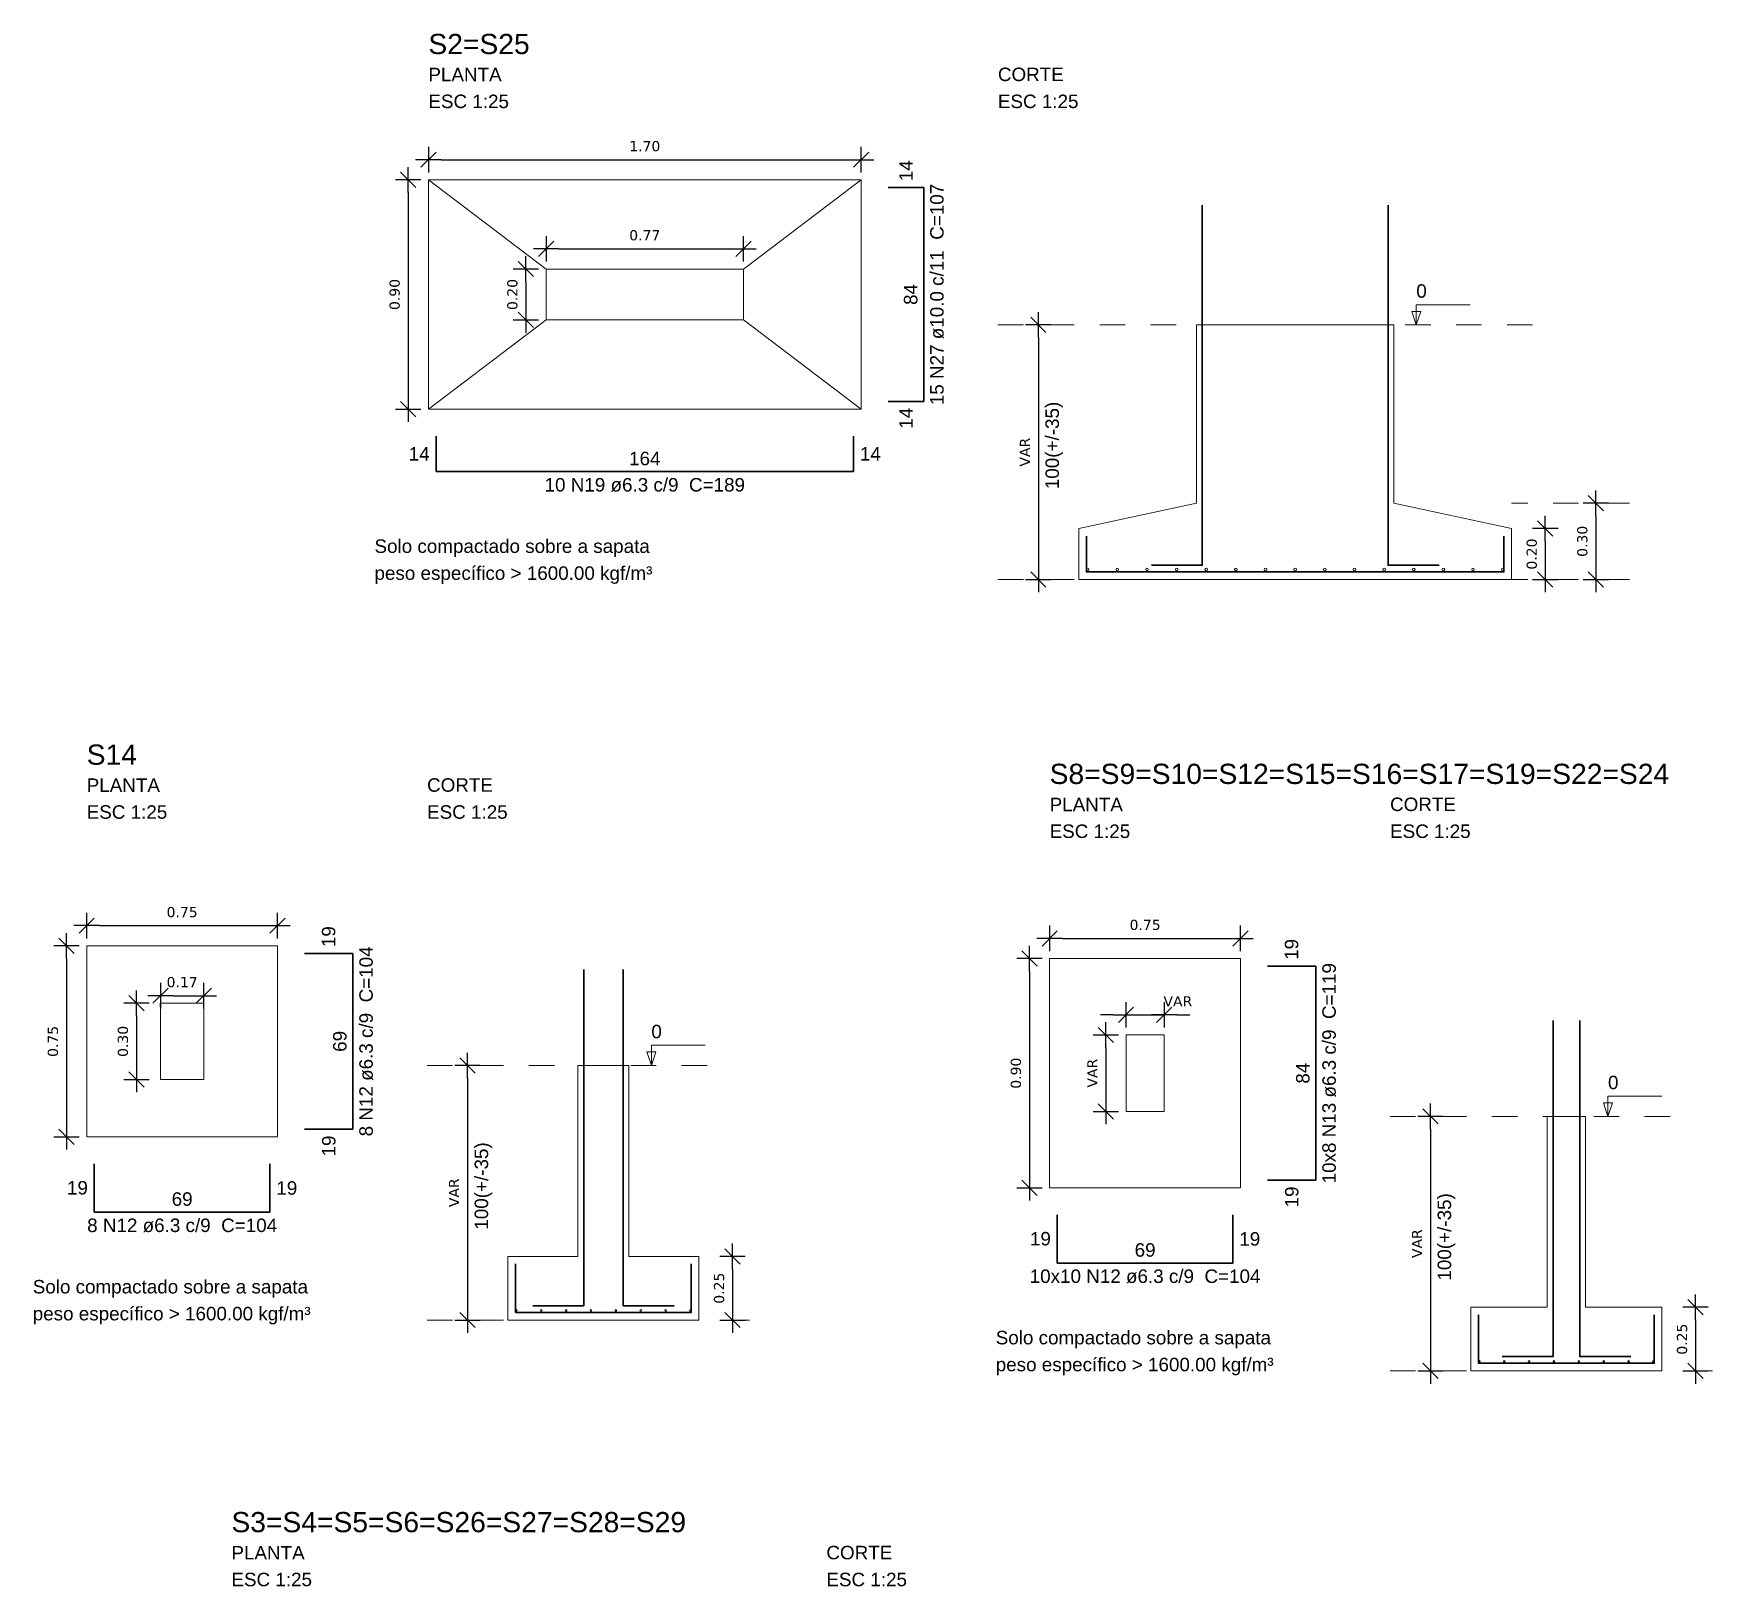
# Model space of a CAD drawing. Extents: x 25 to 1028, y -81 to 176.
# Drawn here: x 870.94 to 877.53, y -50.76 to -44.66 of the extents above; entities that cross this region are included whole.
import ezdxf

# ---------------------------------------------------------------- set-up
doc = ezdxf.new("R2010")
doc.units = 0
doc.header["$LTSCALE"] = 0.3
doc.header["$PDSIZE"] = 0.1
doc.linetypes.add('DOT2', pattern=[3.175, 0, -3.175])
doc.layers.get('0').update_dxf_attribs({"linetype": 'CONTINUOUS'})
doc.layers.get('Defpoints').update_dxf_attribs({"linetype": 'CONTINUOUS'})
doc.layers.add('ARQ-CTA-1_025', color=1, linetype='CONTINUOUS')
for name, color, linetype, lineweight in [('DT-Armadura', 2, 'CONTINUOUS', 30), ('DT-Barras no corte', 5, 'CONTINUOUS', 5), ('DT-Forma', 5, 'CONTINUOUS', 5), ('DT-Pontilhado', 9, 'DOT2', 5), ('DT-Textos', 7, 'CONTINUOUS', 5), ('DT-Título', 3, 'CONTINUOUS', 20)]:
    doc.layers.add(name, color=color, linetype=linetype, lineweight=lineweight)
doc.layers.add('VPort', color=45, linetype='CONTINUOUS', plot=False)
doc.styles.add('Arial', font='arial.ttf')
doc.styles.add('FNDE Texto Cota 0025', font='verdana.ttf', dxfattribs={"height": 0.04})
doc.dimstyles.new('FNDE 1-0025', dxfattribs={"dimscale": 5, "dimtxt": 0.04, "dimasz": 0.01, "dimexe": 0.15, "dimexo": 0.15, "dimgap": 0.005, "dimtad": 1, "dimzin": 1, "dimdsep": 46, "dimtxsty": 'FNDE Texto Cota 0025', "dimblk": 'tic', "dimcen": 0.015, "dimdle": 0.15, "dimse1": 1, "dimse2": 1, "dimclrd": 251, "dimclre": 251, "dimclrt": 256, "dimaunit": 1, "dimadec": 3, "dimazin": 0, "dimtfac": 1, "dimtix": 1, "dimtmove": 2, "dimatfit": 3, "dimfxl": 0.15, "dimtvp": 1, "dimtolj": 1, "dimtzin": 0, "dimarcsym": 0})

# ---------------------------------------------------------------- blocks, each defined once
blk = doc.blocks.new('tic')
at = {"color": 251}
for p, q in [((-1, 0), (1, 0)), ((0, -1), (0, 1))]:
    blk.add_line(p, q, dxfattribs=at)
blk.add_line((-0.6, -0.6), (0.6, 0.6))
blk = doc.blocks.new('*D871')
at = {"layer": 'ARQ-CTA-1_025', "color": 251, "lineweight": -2}
blk.add_line((871.0651, -48.2898), (871.0651, -48.9398), dxfattribs=at)
at = {"layer": 'Defpoints', "color": 0}
for p in [(871.1445, -48.2398), (871.0651, -48.9898), (871.1445, -48.9898)]:
    blk.add_point(p, dxfattribs=at)
at = {"layer": 'ARQ-CTA-1_025', "color": 251, "lineweight": -2, "xscale": 0.05, "yscale": 0.05, "zscale": 0.05}
for p, rotation in [((871.0651, -48.2398), 90), ((871.0651, -48.9898), 270)]:
    blk.add_blockref('tic', p, dxfattribs=dict(at, rotation=rotation))
at = {"layer": 'ARQ-CTA-1_025', "insert": (871.0121, -48.6148), "char_height": 0.04, "attachment_point": 5, "rotation": 90, "style": 'FNDE Texto Cota 0025'}
blk.add_mtext('\\A1;0.75', dxfattribs=at)
blk = doc.blocks.new('*D872')
at = {"layer": 'ARQ-CTA-1_025', "color": 251, "lineweight": -2}
blk.add_line((871.1945, -48.1603), (871.8445, -48.1603), dxfattribs=at)
at = {"layer": 'Defpoints', "color": 0}
for p in [(871.8945, -48.1603), (871.1445, -48.2398), (871.8945, -48.2398)]:
    blk.add_point(p, dxfattribs=at)
at = {"layer": 'ARQ-CTA-1_025', "color": 251, "lineweight": -2, "xscale": 0.05, "yscale": 0.05, "zscale": 0.05, "rotation": 180}
blk.add_blockref('tic', (871.1445, -48.1603), dxfattribs=at)
at = {"layer": 'ARQ-CTA-1_025', "color": 251, "lineweight": -2, "xscale": 0.05, "yscale": 0.05, "zscale": 0.05}
blk.add_blockref('tic', (871.8945, -48.1603), dxfattribs=at)
at = {"layer": 'ARQ-CTA-1_025', "insert": (871.5195, -48.1074), "char_height": 0.04, "attachment_point": 5, "style": 'FNDE Texto Cota 0025'}
blk.add_mtext('\\A1;0.75', dxfattribs=at)
blk = doc.blocks.new('*D873')
at = {"layer": 'ARQ-CTA-1_025', "color": 251, "lineweight": -2}
blk.add_line((871.3401, -48.5148), (871.3401, -48.7148), dxfattribs=at)
at = {"layer": 'Defpoints', "color": 0}
for p in [(871.4195, -48.4648), (871.3401, -48.7648), (871.4195, -48.7648)]:
    blk.add_point(p, dxfattribs=at)
at = {"layer": 'ARQ-CTA-1_025', "color": 251, "lineweight": -2, "xscale": 0.05, "yscale": 0.05, "zscale": 0.05}
for p, rotation in [((871.3401, -48.4648), 90), ((871.3401, -48.7648), 270)]:
    blk.add_blockref('tic', p, dxfattribs=dict(at, rotation=rotation))
at = {"layer": 'ARQ-CTA-1_025', "insert": (871.2871, -48.6148), "char_height": 0.04, "attachment_point": 5, "rotation": 90, "style": 'FNDE Texto Cota 0025'}
blk.add_mtext('\\A1;0.30', dxfattribs=at)
blk = doc.blocks.new('*D874')
at = {"layer": 'ARQ-CTA-1_025', "color": 251, "lineweight": -2}
blk.add_line((871.4845, -48.4353), (871.5545, -48.4353), dxfattribs=at)
at = {"layer": 'Defpoints', "color": 0}
for p in [(871.6045, -48.4353), (871.4345, -48.5148), (871.6045, -48.5148)]:
    blk.add_point(p, dxfattribs=at)
at = {"layer": 'ARQ-CTA-1_025', "color": 251, "lineweight": -2, "xscale": 0.05, "yscale": 0.05, "zscale": 0.05, "rotation": 180}
blk.add_blockref('tic', (871.4345, -48.4353), dxfattribs=at)
at = {"layer": 'ARQ-CTA-1_025', "color": 251, "lineweight": -2, "xscale": 0.05, "yscale": 0.05, "zscale": 0.05}
blk.add_blockref('tic', (871.6045, -48.4353), dxfattribs=at)
at = {"layer": 'ARQ-CTA-1_025', "insert": (871.5195, -48.3824), "char_height": 0.04, "attachment_point": 5, "style": 'FNDE Texto Cota 0025'}
blk.add_mtext('\\A1;0.17', dxfattribs=at)
blk = doc.blocks.new('*D875')
at = {"layer": 'ARQ-CTA-1_025', "color": 251, "lineweight": -2}
blk.add_line((872.6405, -48.7593), (872.6405, -49.6593), dxfattribs=at)
at = {"layer": 'Defpoints', "color": 0}
for p in [(872.6934, -48.7093), (872.6405, -49.7093), (872.6934, -49.7093)]:
    blk.add_point(p, dxfattribs=at)
at = {"layer": 'ARQ-CTA-1_025', "color": 251, "lineweight": -2, "xscale": 0.05, "yscale": 0.05, "zscale": 0.05}
for p, rotation in [((872.6405, -48.7093), 90), ((872.6405, -49.7093), 270)]:
    blk.add_blockref('tic', p, dxfattribs=dict(at, rotation=rotation))
at = {"layer": 'ARQ-CTA-1_025', "insert": (872.5875, -49.2093), "char_height": 0.04, "attachment_point": 5, "rotation": 90, "style": 'FNDE Texto Cota 0025'}
blk.add_mtext('\\A1;VAR', dxfattribs=at)
blk = doc.blocks.new('*D876')
at = {"layer": 'ARQ-CTA-1_025', "color": 251, "lineweight": -2}
blk.add_line((873.6817, -49.5093), (873.6817, -49.6593), dxfattribs=at)
at = {"layer": 'Defpoints', "color": 0}
for p in [(873.5493, -49.4593), (873.5493, -49.7093), (873.6817, -49.7093)]:
    blk.add_point(p, dxfattribs=at)
at = {"layer": 'ARQ-CTA-1_025', "color": 251, "lineweight": -2, "xscale": 0.05, "yscale": 0.05, "zscale": 0.05}
for p, rotation in [((873.6817, -49.4593), 90), ((873.6817, -49.7093), 270)]:
    blk.add_blockref('tic', p, dxfattribs=dict(at, rotation=rotation))
at = {"layer": 'ARQ-CTA-1_025', "insert": (873.6288, -49.5843), "char_height": 0.04, "attachment_point": 5, "rotation": 90, "style": 'FNDE Texto Cota 0025'}
blk.add_mtext('\\A1;0.25', dxfattribs=at)
blk = doc.blocks.new('*D877')
at = {"layer": 'ARQ-CTA-1_025', "color": 251, "lineweight": -2}
blk.add_line((874.8476, -48.3398), (874.8476, -49.1398), dxfattribs=at)
at = {"layer": 'Defpoints', "color": 0}
for p in [(874.9271, -48.2898), (874.8476, -49.1898), (874.9271, -49.1898)]:
    blk.add_point(p, dxfattribs=at)
at = {"layer": 'ARQ-CTA-1_025', "color": 251, "lineweight": -2, "xscale": 0.05, "yscale": 0.05, "zscale": 0.05}
for p, rotation in [((874.8476, -48.2898), 90), ((874.8476, -49.1898), 270)]:
    blk.add_blockref('tic', p, dxfattribs=dict(at, rotation=rotation))
at = {"layer": 'ARQ-CTA-1_025', "insert": (874.7947, -48.7398), "char_height": 0.04, "attachment_point": 5, "rotation": 90, "style": 'FNDE Texto Cota 0025'}
blk.add_mtext('\\A1;0.90', dxfattribs=at)
blk = doc.blocks.new('*D878')
at = {"layer": 'ARQ-CTA-1_025', "color": 251, "lineweight": -2}
blk.add_line((874.9771, -48.2103), (875.6271, -48.2103), dxfattribs=at)
at = {"layer": 'Defpoints', "color": 0}
for p in [(875.6771, -48.2103), (874.9271, -48.2898), (875.6771, -48.2898)]:
    blk.add_point(p, dxfattribs=at)
at = {"layer": 'ARQ-CTA-1_025', "color": 251, "lineweight": -2, "xscale": 0.05, "yscale": 0.05, "zscale": 0.05, "rotation": 180}
blk.add_blockref('tic', (874.9271, -48.2103), dxfattribs=at)
at = {"layer": 'ARQ-CTA-1_025', "color": 251, "lineweight": -2, "xscale": 0.05, "yscale": 0.05, "zscale": 0.05}
blk.add_blockref('tic', (875.6771, -48.2103), dxfattribs=at)
at = {"layer": 'ARQ-CTA-1_025', "insert": (875.3021, -48.1574), "char_height": 0.04, "attachment_point": 5, "style": 'FNDE Texto Cota 0025'}
blk.add_mtext('\\A1;0.75', dxfattribs=at)
blk = doc.blocks.new('*D879')
at = {"layer": 'ARQ-CTA-1_025', "color": 251, "lineweight": -2}
blk.add_line((875.1476, -48.6398), (875.1476, -48.8398), dxfattribs=at)
at = {"layer": 'Defpoints', "color": 0}
for p in [(875.2271, -48.5898), (875.1476, -48.8898), (875.2271, -48.8898)]:
    blk.add_point(p, dxfattribs=at)
at = {"layer": 'ARQ-CTA-1_025', "color": 251, "lineweight": -2, "xscale": 0.05, "yscale": 0.05, "zscale": 0.05}
for p, rotation in [((875.1476, -48.5898), 90), ((875.1476, -48.8898), 270)]:
    blk.add_blockref('tic', p, dxfattribs=dict(at, rotation=rotation))
at = {"layer": 'ARQ-CTA-1_025', "insert": (875.0947, -48.7398), "char_height": 0.04, "attachment_point": 5, "rotation": 90, "style": 'FNDE Texto Cota 0025'}
blk.add_mtext('\\A1;VAR', dxfattribs=at)
blk = doc.blocks.new('*D880')
at = {"layer": 'ARQ-CTA-1_025', "color": 251, "lineweight": -2}
for p, q in [((875.1771, -48.5103), (875.1271, -48.5103)), ((875.2271, -48.5103), (875.3771, -48.5103)), ((875.4271, -48.5103), (875.4771, -48.5103))]:
    blk.add_line(p, q, dxfattribs=at)
at = {"layer": 'Defpoints', "color": 0}
for p in [(875.3771, -48.5103), (875.2271, -48.5898), (875.3771, -48.5898)]:
    blk.add_point(p, dxfattribs=at)
at = {"layer": 'ARQ-CTA-1_025', "color": 251, "lineweight": -2, "xscale": 0.05, "yscale": 0.05, "zscale": 0.05}
blk.add_blockref('tic', (875.2271, -48.5103), dxfattribs=at)
at = {"layer": 'ARQ-CTA-1_025', "color": 251, "lineweight": -2, "xscale": 0.05, "yscale": 0.05, "zscale": 0.05, "rotation": 180}
blk.add_blockref('tic', (875.3771, -48.5103), dxfattribs=at)
at = {"layer": 'ARQ-CTA-1_025', "insert": (875.4307, -48.4574), "char_height": 0.04, "attachment_point": 5, "style": 'FNDE Texto Cota 0025'}
blk.add_mtext('\\A1;VAR', dxfattribs=at)
blk = doc.blocks.new('*D881')
at = {"layer": 'ARQ-CTA-1_025', "color": 251, "lineweight": -2}
blk.add_line((876.423, -48.9593), (876.423, -49.8593), dxfattribs=at)
at = {"layer": 'Defpoints', "color": 0}
for p in [(876.476, -48.9093), (876.423, -49.9093), (876.476, -49.9093)]:
    blk.add_point(p, dxfattribs=at)
at = {"layer": 'ARQ-CTA-1_025', "color": 251, "lineweight": -2, "xscale": 0.05, "yscale": 0.05, "zscale": 0.05}
for p, rotation in [((876.423, -48.9093), 90), ((876.423, -49.9093), 270)]:
    blk.add_blockref('tic', p, dxfattribs=dict(at, rotation=rotation))
at = {"layer": 'ARQ-CTA-1_025', "insert": (876.3701, -49.4093), "char_height": 0.04, "attachment_point": 5, "rotation": 90, "style": 'FNDE Texto Cota 0025'}
blk.add_mtext('\\A1;VAR', dxfattribs=at)
blk = doc.blocks.new('*D882')
at = {"layer": 'ARQ-CTA-1_025', "color": 251, "lineweight": -2}
blk.add_line((877.4643, -49.7093), (877.4643, -49.8593), dxfattribs=at)
at = {"layer": 'Defpoints', "color": 0}
for p in [(877.3319, -49.6593), (877.3319, -49.9093), (877.4643, -49.9093)]:
    blk.add_point(p, dxfattribs=at)
at = {"layer": 'ARQ-CTA-1_025', "color": 251, "lineweight": -2, "xscale": 0.05, "yscale": 0.05, "zscale": 0.05}
for p, rotation in [((877.4643, -49.6593), 90), ((877.4643, -49.9093), 270)]:
    blk.add_blockref('tic', p, dxfattribs=dict(at, rotation=rotation))
at = {"layer": 'ARQ-CTA-1_025', "insert": (877.4113, -49.7843), "char_height": 0.04, "attachment_point": 5, "rotation": 90, "style": 'FNDE Texto Cota 0025'}
blk.add_mtext('\\A1;0.25', dxfattribs=at)
blk = doc.blocks.new('*D843')
at = {"layer": 'ARQ-CTA-1_025', "color": 251, "lineweight": -2}
blk.add_line((872.4073, -45.2811), (872.4073, -46.0811), dxfattribs=at)
at = {"layer": 'Defpoints', "color": 0}
for p in [(872.4868, -45.2311), (872.4073, -46.1311), (872.4868, -46.1311)]:
    blk.add_point(p, dxfattribs=at)
at = {"layer": 'ARQ-CTA-1_025', "color": 251, "lineweight": -2, "xscale": 0.05, "yscale": 0.05, "zscale": 0.05}
for p, rotation in [((872.4073, -45.2311), 90), ((872.4073, -46.1311), 270)]:
    blk.add_blockref('tic', p, dxfattribs=dict(at, rotation=rotation))
at = {"layer": 'ARQ-CTA-1_025', "insert": (872.3544, -45.6811), "char_height": 0.04, "attachment_point": 5, "rotation": 90, "style": 'FNDE Texto Cota 0025'}
blk.add_mtext('\\A1;0.90', dxfattribs=at)
blk = doc.blocks.new('*D844')
at = {"layer": 'ARQ-CTA-1_025', "color": 251, "lineweight": -2}
blk.add_line((872.5368, -45.1516), (874.1368, -45.1516), dxfattribs=at)
at = {"layer": 'Defpoints', "color": 0}
for p in [(874.1868, -45.1516), (872.4868, -45.2311), (874.1868, -45.2311)]:
    blk.add_point(p, dxfattribs=at)
at = {"layer": 'ARQ-CTA-1_025', "color": 251, "lineweight": -2, "xscale": 0.05, "yscale": 0.05, "zscale": 0.05, "rotation": 180}
blk.add_blockref('tic', (872.4868, -45.1516), dxfattribs=at)
at = {"layer": 'ARQ-CTA-1_025', "color": 251, "lineweight": -2, "xscale": 0.05, "yscale": 0.05, "zscale": 0.05}
blk.add_blockref('tic', (874.1868, -45.1516), dxfattribs=at)
at = {"layer": 'ARQ-CTA-1_025', "insert": (873.3368, -45.0987), "char_height": 0.04, "attachment_point": 5, "style": 'FNDE Texto Cota 0025'}
blk.add_mtext('\\A1;1.70', dxfattribs=at)
blk = doc.blocks.new('*D845')
at = {"layer": 'ARQ-CTA-1_025', "color": 251, "lineweight": -2}
blk.add_line((872.8698, -45.6311), (872.8698, -45.7311), dxfattribs=at)
at = {"layer": 'Defpoints', "color": 0}
for p in [(872.9493, -45.5811), (872.8698, -45.7811), (872.9493, -45.7811)]:
    blk.add_point(p, dxfattribs=at)
at = {"layer": 'ARQ-CTA-1_025', "color": 251, "lineweight": -2, "xscale": 0.05, "yscale": 0.05, "zscale": 0.05}
for p, rotation in [((872.8698, -45.5811), 90), ((872.8698, -45.7811), 270)]:
    blk.add_blockref('tic', p, dxfattribs=dict(at, rotation=rotation))
at = {"layer": 'ARQ-CTA-1_025', "insert": (872.8169, -45.6811), "char_height": 0.04, "attachment_point": 5, "rotation": 90, "style": 'FNDE Texto Cota 0025'}
blk.add_mtext('\\A1;0.20', dxfattribs=at)
blk = doc.blocks.new('*D846')
at = {"layer": 'ARQ-CTA-1_025', "color": 251, "lineweight": -2}
blk.add_line((872.9993, -45.5016), (873.6742, -45.5016), dxfattribs=at)
at = {"layer": 'Defpoints', "color": 0}
for p in [(873.7242, -45.5016), (872.9493, -45.5811), (873.7242, -45.5811)]:
    blk.add_point(p, dxfattribs=at)
at = {"layer": 'ARQ-CTA-1_025', "color": 251, "lineweight": -2, "xscale": 0.05, "yscale": 0.05, "zscale": 0.05, "rotation": 180}
blk.add_blockref('tic', (872.9493, -45.5016), dxfattribs=at)
at = {"layer": 'ARQ-CTA-1_025', "color": 251, "lineweight": -2, "xscale": 0.05, "yscale": 0.05, "zscale": 0.05}
blk.add_blockref('tic', (873.7242, -45.5016), dxfattribs=at)
at = {"layer": 'ARQ-CTA-1_025', "insert": (873.3368, -45.4487), "char_height": 0.04, "attachment_point": 5, "style": 'FNDE Texto Cota 0025'}
blk.add_mtext('\\A1;0.77', dxfattribs=at)
blk = doc.blocks.new('*D847')
at = {"layer": 'ARQ-CTA-1_025', "color": 251, "lineweight": -2}
blk.add_line((874.8827, -45.8506), (874.8827, -46.7506), dxfattribs=at)
at = {"layer": 'Defpoints', "color": 0}
for p in [(874.9357, -45.8006), (874.8827, -46.8006), (874.9357, -46.8006)]:
    blk.add_point(p, dxfattribs=at)
at = {"layer": 'ARQ-CTA-1_025', "color": 251, "lineweight": -2, "xscale": 0.05, "yscale": 0.05, "zscale": 0.05}
for p, rotation in [((874.8827, -45.8006), 90), ((874.8827, -46.8006), 270)]:
    blk.add_blockref('tic', p, dxfattribs=dict(at, rotation=rotation))
at = {"layer": 'ARQ-CTA-1_025', "insert": (874.8298, -46.3006), "char_height": 0.04, "attachment_point": 5, "rotation": 90, "style": 'FNDE Texto Cota 0025'}
blk.add_mtext('\\A1;VAR', dxfattribs=at)
blk = doc.blocks.new('*D848')
at = {"layer": 'ARQ-CTA-1_025', "color": 251, "lineweight": -2}
blk.add_line((876.874, -46.6506), (876.874, -46.7506), dxfattribs=at)
at = {"layer": 'Defpoints', "color": 0}
for p in [(876.7416, -46.6006), (876.7416, -46.8006), (876.874, -46.8006)]:
    blk.add_point(p, dxfattribs=at)
at = {"layer": 'ARQ-CTA-1_025', "color": 251, "lineweight": -2, "xscale": 0.05, "yscale": 0.05, "zscale": 0.05}
for p, rotation in [((876.874, -46.6006), 90), ((876.874, -46.8006), 270)]:
    blk.add_blockref('tic', p, dxfattribs=dict(at, rotation=rotation))
at = {"layer": 'ARQ-CTA-1_025', "insert": (876.821, -46.7006), "char_height": 0.04, "attachment_point": 5, "rotation": 90, "style": 'FNDE Texto Cota 0025'}
blk.add_mtext('\\A1;0.20', dxfattribs=at)
blk = doc.blocks.new('*D849')
at = {"layer": 'ARQ-CTA-1_025', "color": 251, "lineweight": -2}
blk.add_line((877.0725, -46.5506), (877.0725, -46.7506), dxfattribs=at)
at = {"layer": 'Defpoints', "color": 0}
for p in [(877.0725, -46.5006), (876.7416, -46.8006), (877.0725, -46.8006)]:
    blk.add_point(p, dxfattribs=at)
at = {"layer": 'ARQ-CTA-1_025', "color": 251, "lineweight": -2, "xscale": 0.05, "yscale": 0.05, "zscale": 0.05}
for p, rotation in [((877.0725, -46.5006), 90), ((877.0725, -46.8006), 270)]:
    blk.add_blockref('tic', p, dxfattribs=dict(at, rotation=rotation))
at = {"layer": 'ARQ-CTA-1_025', "insert": (877.0196, -46.6506), "char_height": 0.04, "attachment_point": 5, "rotation": 90, "style": 'FNDE Texto Cota 0025'}
blk.add_mtext('\\A1;0.30', dxfattribs=at)

msp = doc.modelspace()

# ---------------------------------------------------------------- linework, layer by layer
at = {"layer": 'DT-Armadura'}
for p, q in [((874.43265169, -45.26107453), (874.29265169, -45.26107457)), ((874.43265141, -46.10107453), (874.43265169, -45.26107453)), ((874.29265141, -46.10107453), (874.43265141, -46.10107453)), ((872.51675141, -46.23697453), (872.51675142, -46.37697453)), ((874.15675142, -46.37697453), (874.15675146, -46.23697453)), ((872.51675142, -46.37697453), (874.15675142, -46.37697453)), ((872.19041261, -48.26975996), (872.00041261, -48.26976003)), ((872.19041238, -48.95975996), (872.19041261, -48.26975996)), ((875.97297402, -48.31975996), (875.78297402, -48.31976003)), ((875.97297375, -49.15975996), (875.97297402, -48.31975996)), ((872.00041238, -48.95975996), (872.19041238, -48.95975996)), ((871.17451238, -49.09565996), (871.17451238, -49.28565996)), ((871.86451238, -49.28565996), (871.86451245, -49.09565996)), ((875.78297375, -49.15975996), (875.97297375, -49.15975996)), ((871.17451238, -49.28565996), (871.86451238, -49.28565996)), ((874.95707375, -49.29565996), (874.95707375, -49.48565996)), ((875.64707375, -49.48565996), (875.64707381, -49.29565996)), ((874.95707375, -49.48565996), (875.64707375, -49.48565996))]:
    msp.add_line(p, q, dxfattribs=at)
for points in [[(875.52658641, -45.32971828), (875.52658641, -46.74432453), (875.32658641, -46.74432453)], [(876.25658641, -45.32971828), (876.25658641, -46.74432453), (876.45658641, -46.74432453)], [(875.07157641, -46.63057453), (875.07157641, -46.77057453), (876.71157641, -46.77057453), (876.71157641, -46.63057453)], [(873.09683738, -48.33257496), (873.09683738, -49.65300996), (872.89683738, -49.65300996)], [(873.25183738, -48.33257496), (873.25183738, -49.65300996), (873.45183738, -49.65300996)], [(876.90439875, -48.53257496), (876.90439875, -49.85300996), (876.70439875, -49.85300996)], [(877.00939875, -48.53257496), (877.00939875, -49.85300996), (877.20939875, -49.85300996)], [(872.82933738, -49.48925996), (872.82933738, -49.67925996), (873.51933738, -49.67925996), (873.51933738, -49.48925996)], [(876.61189875, -49.68925996), (876.61189875, -49.87925996), (877.30189875, -49.87925996), (877.30189875, -49.68925996)]]:
    msp.add_lwpolyline(points, dxfattribs=at)
at = {"layer": 'DT-Barras no corte'}
for centre, radius in [((875.07657641, -46.76122453), 0.005), ((875.19300516, -46.76122453), 0.005), ((875.30943366, -46.76122453), 0.005), ((875.42586216, -46.76122453), 0.005), ((875.54229091, -46.76122453), 0.005), ((875.65871941, -46.76122453), 0.005), ((875.77514791, -46.76122453), 0.005), ((875.89157641, -46.76122453), 0.005), ((876.00800516, -46.76122453), 0.005), ((876.12443366, -46.76122453), 0.005), ((876.24086216, -46.76122453), 0.005), ((876.35729091, -46.76122453), 0.005), ((876.47371941, -46.76122453), 0.005), ((876.59014791, -46.76122453), 0.005), ((876.70657641, -46.76122453), 0.005), ((872.83248738, -49.67175996), 0.00315), ((872.93015888, -49.67175996), 0.00315), ((873.02783013, -49.67175996), 0.00315), ((873.12550163, -49.67175996), 0.00315), ((873.22317313, -49.67175996), 0.00315), ((873.32084463, -49.67175996), 0.00315), ((873.41851588, -49.67175996), 0.00315), ((873.51618738, -49.67175996), 0.00315), ((876.61504875, -49.87175996), 0.00315), ((876.71272025, -49.87175996), 0.00315), ((876.81039175, -49.87175996), 0.00315), ((876.908063, -49.87175996), 0.00315), ((877.0057345, -49.87175996), 0.00315), ((877.103406, -49.87175996), 0.00315), ((877.20107725, -49.87175996), 0.00315), ((877.29874875, -49.87175996), 0.00315)]:
    msp.add_circle(centre, radius, dxfattribs=at)
at = {"layer": 'DT-Forma'}
for p, q in [((872.48675141, -45.23107453), (872.94926141, -45.58107453)), ((874.18675141, -45.23107453), (873.72424141, -45.58107453)), ((872.48675141, -46.13107453), (872.94926141, -45.78107453)), ((874.18675141, -46.13107453), (873.72424141, -45.78107453))]:
    msp.add_line(p, q, dxfattribs=at)
for points in [[(872.48675141, -46.13107453), (872.48675141, -45.23107453), (874.18675141, -45.23107453), (874.18675141, -46.13107453), (872.48675141, -46.13107453)], [(872.94926141, -45.78107453), (873.72424141, -45.78107453), (873.72424141, -45.58107453), (872.94926141, -45.58107453), (872.94926141, -45.78107453)], [(876.27908641, -45.80057453), (875.50408641, -45.80057453), (875.50408641, -46.50057453), (875.50408641, -46.50057453), (875.04157641, -46.60057453), (875.04157641, -46.80057453), (876.74157641, -46.80057453), (876.74157641, -46.60057453), (876.27906641, -46.50057453), (876.27906641, -46.50057453), (876.27908641, -45.80057453)], [(871.14451238, -48.98975996), (871.14451238, -48.23975996), (871.89451238, -48.23975996), (871.89451238, -48.98975996), (871.14451238, -48.98975996)], [(874.92707375, -49.18975996), (874.92707375, -48.28975996), (875.67707375, -48.28975996), (875.67707375, -49.18975996), (874.92707375, -49.18975996)], [(871.43451238, -48.46475996), (871.60451238, -48.46475996), (871.60451238, -48.76475996), (871.43451238, -48.76475996)], [(875.22707375, -48.88975996), (875.37707375, -48.88975996), (875.37707375, -48.58975996), (875.22707375, -48.58975996), (875.22707375, -48.88975996)], [(873.27433738, -48.70925996), (873.07433738, -48.70925996), (873.07433738, -49.45925996), (873.07433738, -49.45925996), (872.79933738, -49.45925996), (872.79933738, -49.70925996), (873.54933738, -49.70925996), (873.54933738, -49.45925996), (873.27433738, -49.45925996), (873.27433738, -49.45925996), (873.27433738, -48.70925996)], [(877.03189875, -48.90925996), (876.88189875, -48.90925996), (876.88189875, -49.65925996), (876.88189875, -49.65925996), (876.58189875, -49.65925996), (876.58189875, -49.90925996), (877.33189875, -49.90925996), (877.33189875, -49.65925996), (877.03189875, -49.65925996), (877.03189875, -49.65925996), (877.03189875, -48.90925996)]]:
    msp.add_lwpolyline(points, close=True, dxfattribs=at)
at = {"layer": 'DT-Pontilhado', "ltscale": 0.05}
for p, q in [((874.72387641, -45.80057453), (876.84747641, -45.80057453)), ((877.20490891, -46.50057453), (876.74159641, -46.50057453)), ((874.72387641, -46.80057453), (875.04157641, -46.80057453)), ((877.20490891, -46.80057453), (876.74159641, -46.80057453)), ((872.48163738, -48.70925996), (873.65523738, -48.70925996)), ((876.26419875, -48.90925996), (877.43779875, -48.90925996)), ((872.48163738, -49.70925996), (872.79933738, -49.70925996)), ((873.74789988, -49.70925996), (873.54933738, -49.70925996)), ((876.26419875, -49.90925996), (876.58189875, -49.90925996)), ((877.53046125, -49.90925996), (877.33189875, -49.90925996))]:
    msp.add_line(p, q, dxfattribs=at)
at = {"layer": 'DT-Textos'}
for points in [[(876.38496641, -45.74762453), (876.36731641, -45.80057453), (876.34966641, -45.74762453), (876.38496641, -45.74762453)], [(873.38023738, -48.65630996), (873.36258738, -48.70925996), (873.34493738, -48.65630996), (873.38023738, -48.65630996)], [(877.13779875, -48.85630996), (877.12014875, -48.90925996), (877.10249875, -48.85630996), (877.13779875, -48.85630996)]]:
    msp.add_lwpolyline(points, close=True, dxfattribs=at)
for points in [[(876.36731641, -45.80057453), (876.36731641, -45.72114953), (876.57911641, -45.72114953)], [(873.36258738, -48.70925996), (873.36258738, -48.62983496), (873.57438738, -48.62983496)], [(877.12014875, -48.90925996), (877.12014875, -48.82983496), (877.33194875, -48.82983496)]]:
    msp.add_lwpolyline(points, dxfattribs=at)
at = {"layer": 'VPort'}
msp.add_lwpolyline([(871.43451238, -48.47975996), (871.43451238, -48.47975996), (871.43451238, -48.46475996), (871.43451238, -48.46475996)], close=True, dxfattribs=at)

# ---------------------------------------------------------------- texts
at = {"layer": 'ARQ-CTA-1_025', "char_height": 0.05295, "width": 0.6354, "attachment_point": 8, "rotation": 90.000210459, "line_spacing_factor": 0.798, "style": 'Arial'}
for insert in [(874.97956566, -46.27417453), (872.73736238, -49.18285996), (876.519995, -49.38285996)]:
    msp.add_mtext('100(+/-35)', dxfattribs=dict(at, insert=insert))
at = {"layer": 'DT-Armadura', "color": 7, "char_height": 0.05295, "rotation": 90.000210459, "line_spacing_factor": 0.9, "style": 'Arial'}
for s, insert, width, attachment_point in [('14', (874.38912666, -45.23607452), 0.22708, 7), ('15 N27 ø10.0 c/11  C=107', (874.51209216, -45.68117452), 1.52496, 8), ('84', (874.40832805, -45.68107452), 0.22708, 8), ('14', (874.33617652, -46.12607444), 0.22708, 3), ('19', (872.12188758, -48.24475997), 0.22708, 7), ('8 N12 ø6.3 c/9  C=104', (872.26988888, -48.61485996), 1.33434, 8), ('19', (875.90444899, -48.29475997), 0.22708, 7), ('10x8 N13 ø6.3 c/9  C=119', (876.0525215, -48.73985996), 1.52496, 8), ('69', (872.16608899, -48.61475995), 0.22708, 8), ('84', (875.94865038, -48.73975995), 0.22708, 8), ('19', (872.06893749, -48.98475987), 0.22708, 3), ('19', (875.85149886, -49.18475987), 0.22708, 3)]:
    msp.add_mtext(s, dxfattribs=dict(at, insert=insert, width=width, attachment_point=attachment_point))
at = {"layer": 'DT-Armadura', "color": 7, "char_height": 0.05295, "line_spacing_factor": 0.9, "style": 'Arial'}
for s, insert, width, attachment_point in [('14', (872.49175108, -46.33344953), 0.22708, 9), ('14', (874.18175692, -46.28049953), 0.22708, 1), ('164', (873.33675142, -46.35265103), 0.29062, 8), ('10 N19 ø6.3 c/9  C=189', (873.33681566, -46.45645103), 1.39788, 8), ('19', (871.149512, -49.21713496), 0.22708, 9), ('19', (871.88951883, -49.16418496), 0.22708, 1), ('69', (871.51951238, -49.26133646), 0.22708, 8), ('8 N12 ø6.3 c/9  C=104', (871.51961238, -49.36513646), 1.33434, 8), ('19', (874.93207336, -49.41713496), 0.22708, 9), ('19', (875.67208013, -49.36418496), 0.22708, 1), ('69', (875.30207375, -49.46133646), 0.22708, 8), ('10x10 N12 ø6.3 c/9  C=104', (875.301995, -49.56513646), 1.5885, 8)]:
    msp.add_mtext(s, dxfattribs=dict(at, insert=insert, width=width, attachment_point=attachment_point))
at = {"layer": 'DT-Textos', "char_height": 0.05295, "attachment_point": 7, "line_spacing_factor": 0.798, "style": 'Arial'}
for s, insert, width in [('PLANTA', (872.48681566, -44.84376129), 0.38124), ('CORTE', (874.72381566, -44.84376129), 0.3177), ('ESC 1:25', (872.48681566, -44.94976129), 0.50832), ('ESC 1:25', (874.72381566, -44.94976129), 0.50832), ('0', (876.36731566, -45.69470103), 0.06354), ('Solo compactado sobre a sapata', (872.27506566, -46.71217453), 1.9062), ('peso específico > 1600.00 kgf/m³', (872.27506566, -46.81792453), 2.03328), ('PLANTA', (871.14461238, -47.63513646), 0.38124), ('CORTE', (872.48161238, -47.63513646), 0.3177), ('PLANTA', (874.926995, -47.71088646), 0.38124), ('CORTE', (876.264245, -47.71088646), 0.3177), ('ESC 1:25', (871.14461238, -47.74113646), 0.50832), ('ESC 1:25', (872.48161238, -47.74113646), 0.50832), ('ESC 1:25', (874.926995, -47.81663646), 0.50832), ('ESC 1:25', (876.264245, -47.81663646), 0.50832), ('0', (873.36261238, -48.60338646), 0.06354), ('0', (877.120245, -48.80338646), 0.06354), ('Solo compactado sobre a sapata', (870.93261238, -49.62085996), 1.9062), ('peso específico > 1600.00 kgf/m³', (870.93261238, -49.72660996), 2.03328), ('Solo compactado sobre a sapata', (874.715245, -49.82085996), 1.9062), ('peso específico > 1600.00 kgf/m³', (874.715245, -49.92660996), 2.03328), ('PLANTA', (871.71310993, -50.6499519), 0.38124), ('CORTE', (874.05010993, -50.6499519), 0.3177), ('ESC 1:25', (871.71310993, -50.7557019), 0.50832), ('ESC 1:25', (874.05010993, -50.7557019), 0.50832)]:
    msp.add_mtext(s, dxfattribs=dict(at, insert=insert, width=width))
at = {"layer": 'DT-Título', "char_height": 0.079425, "attachment_point": 7, "line_spacing_factor": 0.798, "style": 'Arial'}
for s, insert, width in [('S2=S25', (872.48681566, -44.73802454), 0.28593), ('S14', (871.14461238, -47.52939971), 0.28593), ('S8=S9=S10=S12=S15=S16=S17=S19=S22=S24', (874.926995, -47.60489971), 3.52647), ('S3=S4=S5=S6=S26=S27=S28=S29', (871.71310993, -50.54396515), 0.47655)]:
    msp.add_mtext(s, dxfattribs=dict(at, insert=insert, width=width))

# ---------------------------------------------------------------- dimensions: what is measured, and where the dimension line sits
at = {"layer": 'ARQ-CTA-1_025'}
for base, p1, p2, picture, middle in [((874.18675141, -45.15164953), (872.48675141, -45.23107453), (874.18675141, -45.23107453), '*D844', (873.33675141, -45.09869953)), ((873.72424141, -45.50164953), (872.94926141, -45.58107453), (873.72424141, -45.58107453), '*D846', (873.33675141, -45.44869953)), ((871.89451238, -48.16033496), (871.14451238, -48.23975996), (871.89451238, -48.23975996), '*D872', (871.51951238, -48.10738496)), ((875.67707375, -48.21033496), (874.92707375, -48.28975996), (875.67707375, -48.28975996), '*D878', (875.30207375, -48.15738496)), ((871.60451238, -48.43533496), (871.43451238, -48.51475996), (871.60451238, -48.51475996), '*D874', (871.51951238, -48.38238496))]:
    dim = msp.add_linear_dim(base=base, p1=p1, p2=p2, dimstyle='FNDE 1-0025', dxfattribs=at)
    dim.commit()
    dim.dimension.update_dxf_attribs({"geometry": picture, "text_midpoint": middle, "dimtype": 160})
for base, p1, p2, picture, middle in [((872.40732641, -46.13107453), (872.48675141, -45.23107453), (872.48675141, -46.13107453), '*D843', (872.35437641, -45.68107453)), ((872.86983641, -45.78107453), (872.94926141, -45.58107453), (872.94926141, -45.78107453), '*D845', (872.81688641, -45.68107453)), ((877.07253391, -46.80057453), (877.07253391, -46.50057453), (876.74159641, -46.80057453), '*D849', (877.01958391, -46.65057453)), ((876.87397141, -46.80057453), (876.74159641, -46.60057453), (876.74159641, -46.80057453), '*D848', (876.82102141, -46.70057453)), ((871.06508738, -48.98975996), (871.14451238, -48.23975996), (871.14451238, -48.98975996), '*D871', (871.01213738, -48.61475996)), ((874.84764875, -49.18975996), (874.92707375, -48.28975996), (874.92707375, -49.18975996), '*D877', (874.79469875, -48.73975996)), ((871.34008738, -48.76475996), (871.41951238, -48.46475996), (871.41951238, -48.76475996), '*D873', (871.28713738, -48.61475996)), ((873.68171238, -49.70925996), (873.54933738, -49.45925996), (873.54933738, -49.70925996), '*D876', (873.62876238, -49.58425996)), ((877.46427375, -49.90925996), (877.33189875, -49.65925996), (877.33189875, -49.90925996), '*D882', (877.41132375, -49.78425996))]:
    dim = msp.add_linear_dim(base=base, p1=p1, p2=p2, angle=90, dimstyle='FNDE 1-0025', dxfattribs=at)
    dim.commit()
    dim.dimension.update_dxf_attribs({"geometry": picture, "text_midpoint": middle, "dimtype": 160})
for base, p1, p2, picture, middle in [((874.88272641, -46.80057453), (874.93567641, -45.80057453), (874.93567641, -46.80057453), '*D847', (874.82977641, -46.30057453)), ((875.14764875, -48.88975996), (875.22707375, -48.58975996), (875.22707375, -48.88975996), '*D879', (875.09469875, -48.73975996)), ((872.64048738, -49.70925996), (872.69343738, -48.70925996), (872.69343738, -49.70925996), '*D875', (872.58753738, -49.20925996)), ((876.42304875, -49.90925996), (876.47599875, -48.90925996), (876.47599875, -49.90925996), '*D881', (876.37009875, -49.40925996))]:
    dim = msp.add_linear_dim(base=base, p1=p1, p2=p2, angle=90, text='VAR', dimstyle='FNDE 1-0025', dxfattribs=at)
    dim.commit()
    dim.dimension.update_dxf_attribs({"geometry": picture, "text_midpoint": middle, "dimtype": 160})
dim = msp.add_linear_dim(base=(875.37707375, -48.51033496), p1=(875.22707375, -48.58975996), p2=(875.37707375, -48.58975996), text='VAR', dimstyle='FNDE 1-0025', dxfattribs=at)
dim.commit()
dim.dimension.update_dxf_attribs({"geometry": '*D880', "text_midpoint": (875.43072725, -48.45738496), "dimtype": 160})

doc.saveas('drawing.dxf')
